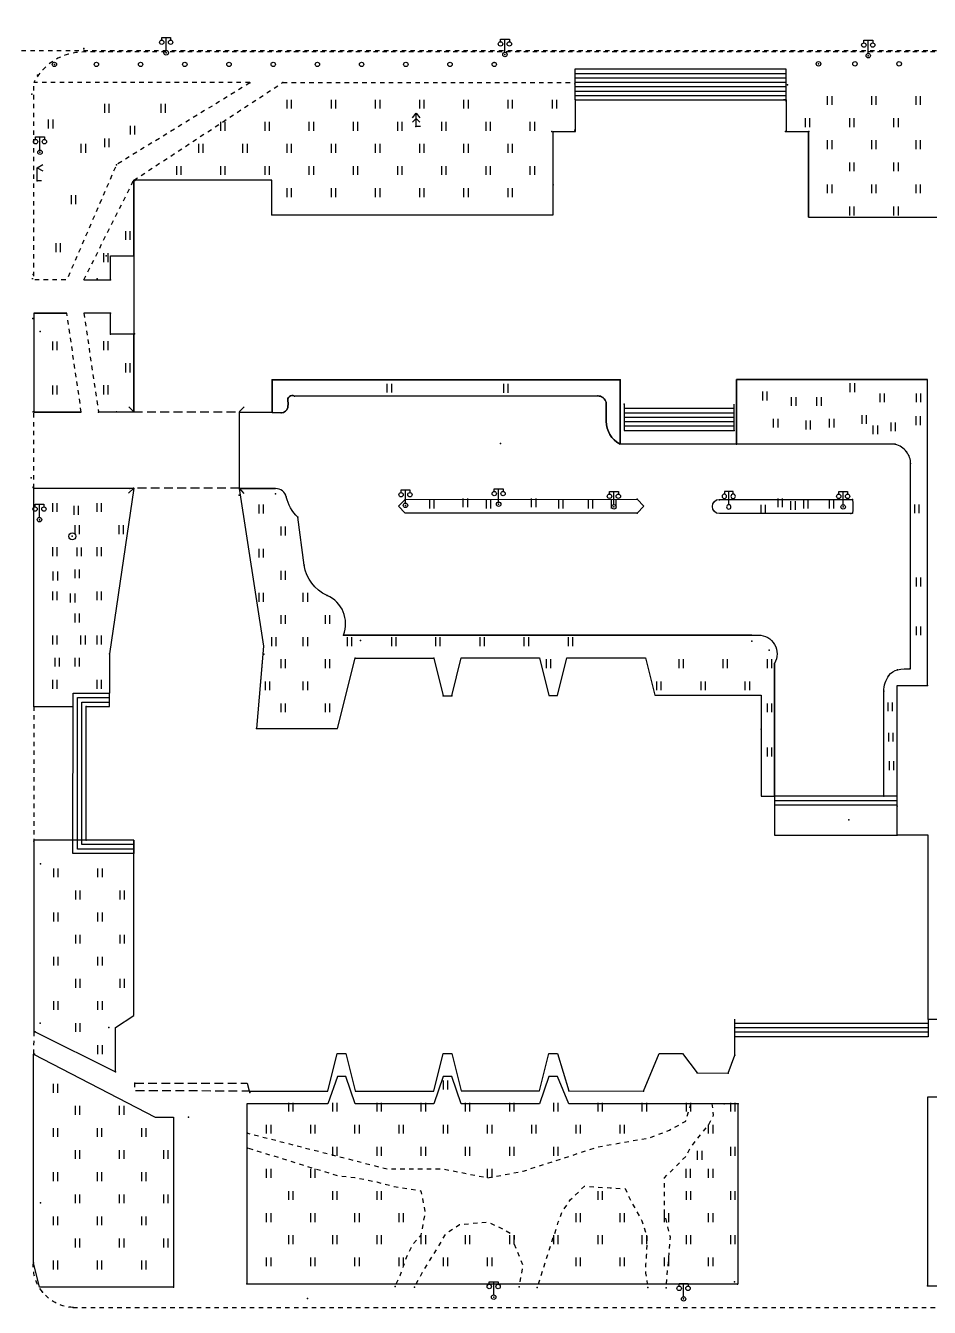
# Model space of a CAD drawing. Extents: x -992 to 2561, y -723 to 1492.
# Drawn here: x 1893.4 to 1995.6, y 825 to 970 of the extents above; entities that cross this region are included whole.
import ezdxf

# ---------------------------------------------------------------- set-up
doc = ezdxf.new("R2010")
doc.units = 0
doc.header["$LTSCALE"] = 0.5
doc.header["$PDSIZE"] = 0.2
doc.linetypes.add('X5', pattern=[3, 2, -1])
doc.linetypes.add('X6', pattern=[2, 1, -1])
doc.layers.get('0').update_dxf_attribs({"linetype": 'CONTINUOUS'})
for name, color, linetype in [('DLDW', 11, 'CONTINUOUS'), ('DLSS', 4, 'CONTINUOUS'), ('JMD', 6, 'CONTINUOUS'), ('ZBTZ', 3, 'CONTINUOUS'), ('ZDH', 1, 'CONTINUOUS')]:
    doc.layers.add(name, color=color, linetype=linetype)

# ---------------------------------------------------------------- blocks, each defined once
blk = doc.blocks.new('gc097')
for p, q in [((-1, 2.9), (-1, 3.5)), ((-1, 3.5), (1, 3.5)), ((0, 0.5), (0, 3.5)), ((1, 3.5), (1, 2.9))]:
    blk.add_line(p, q)
for centre in [(-1, 2.4), (1, 2.4), (0, 0)]:
    blk.add_circle(centre, 0.5)
blk = doc.blocks.new('gc170')
at = {"linetype": 'Continuous'}
blk.add_circle((0, 0), 0.5, dxfattribs=at)
blk = doc.blocks.new('gc052')
for p, q in [((0, 3), (1.3, 3.75)), ((0, 3), (1.3, 2.25)), ((0, 0), (0, 3)), ((1, 0), (0, 0))]:
    blk.add_line(p, q)
blk = doc.blocks.new('gc122')
blk.add_circle((0, 0), 0.8)
blk = doc.blocks.new('gc121')
for p, q in [((-0.5, -1), (-0.5, 1)), ((0.5, -1), (0.5, 1))]:
    blk.add_line(p, q)
blk = doc.blocks.new('gc144')
for p, q in [((-0.8, 2), (0, 3)), ((0, 0), (0, 3)), ((0, 3), (0.8, 2)), ((-0.8, 1), (0, 1.8)), ((0, 1.8), (0.8, 1)), ((1, 0), (0, 0))]:
    blk.add_line(p, q)

msp = doc.modelspace()

# ---------------------------------------------------------------- linework, layer by layer
at = {"layer": 'DLSS', "linetype": 'X6', "flags": 128}
for points, elevation in [([(2042.44, 967.04), (2015.87, 967.14), (1799.04, 967.14), (1788.53, 970.11), (1777.17, 975.28), (1771.49, 982.45), (1766.78, 987.25), (1762.69, 993.6), (1760.67, 997.58), (1755.37, 1007.72), (1751.31, 1013.53), (1745.58, 1015), (1741.79, 1016.3), (1512.99, 1016.3)], -0.39), ([(1918.76, 963.53), (1903.68, 954.28), (1898.07, 941.26), (1894.34, 941.26), (1894.34, 953.94), (1894.34, 962.24), (1894.34, 963.58)], -0.05), ([(1918.76, 963.58), (1894.34, 963.58)], -0.05), ([(1905.64, 952.51), (1922.49, 963.58)], -1.3), ([(1922.49, 963.58), (1955.53, 963.57)], -8.92), ([(1899.99, 941.26), (1905.64, 952.54)], 0.05), ([(1899.7, 926.29), (1898.07, 937.48)], -8.92), ([(1899.99, 937.48), (1901.64, 926.33)], -8.92), ([(1894.34, 917.67), (1894.34, 926.29)], -8.92), ([(1894.33, 893), (1894.34, 877.77)], -8.92), ([(1894.34, 856.18), (1894.29, 853.65)], -8.92), ([(1918.52, 844.72), (1918.41, 844.75), (1934.33, 840.67), (1940.66, 840.67), (1945.66, 839.67), (1949.69, 840.42), (1958.16, 843.17), (1964.02, 844.21), (1966.22, 845.06), (1968.07, 846.07), (1968.66, 848.03)], 0.14), ([(1965.9, 827.68), (1966.34, 832.95), (1965.66, 835.67), (1965.66, 839.67), (1968.16, 842.17), (1968.66, 843.17), (1970.66, 845.67), (1971.23, 846.76), (1971.15, 847.44), (1971.07, 848.02)], -0.27), ([(1935.32, 827.67), (1935.77, 828.62), (1936.16, 829.67), (1936.47, 830.67), (1937.2, 832.16), (1938.16, 833.17), (1938.62, 835.79), (1938.16, 838.17), (1935.11, 838.64), (1933.16, 839.16), (1930.66, 839.67), (1928.84, 839.84), (1926.16, 840.67), (1918.41, 843.06)], 0.13), ([(1951.41, 827.67), (1953.66, 834.67), (1954.12, 835.88), (1955.04, 837.21), (1956.62, 838.71), (1959.53, 838.54), (1961.22, 838.45), (1961.78, 837.21), (1963.11, 834.8), (1963.66, 833.17), (1963.66, 832.17), (1963.61, 830.89), (1963.53, 829.89), (1963.53, 828.9), (1963.71, 827.68)], -0.27), ([(1937.58, 827.67), (1938.3, 828.98), (1940.14, 831.97), (1940.97, 833.39), (1942.47, 834.38), (1945.66, 834.67), (1947.05, 834.05), (1948.66, 833.17), (1948.66, 832.17), (1949.63, 829.81), (1949.28, 827.67)], -0.19)]:
    msp.add_lwpolyline(points, dxfattribs=dict(at, elevation=elevation))
at = {"layer": 'DLSS', "linetype": 'X6', "elevation": -8.92, "flags": 128}
for points in [[(2041.26, 967.03), (1899.98, 967.03, 0.281393), (1894.34, 963.58)], [(1898.77, 825.01, -0.426983), (1894.29, 830.06)], [(1898.77, 825.01), (2041.9, 825.01), (2041.9, 825.14, 0.353509), (2047.08, 829.91)]]:
    msp.add_lwpolyline(points, format="xyb", dxfattribs=at)
at = {"layer": 'JMD', "linetype": 'Continuous'}
for p, q in [((1979.44, 965.07, -8.92), (1955.53, 965.07, -8.92)), ((1955.53, 965.07, -8.92), (1955.53, 961.61, -8.92)), ((1979.44, 964.57, -8.92), (1955.53, 964.57, -8.92)), ((1979.44, 961.61, -8.92), (1979.44, 965.07, -8.92)), ((1979.44, 964.07, -8.92), (1955.53, 964.07, -8.92)), ((1979.44, 963.57, -8.92), (1955.53, 963.57, -8.92)), ((1979.44, 963.07, -8.92), (1955.53, 963.07, -8.92)), ((1979.44, 962.57, -8.92), (1955.53, 962.57, -8.92)), ((1979.44, 962.07, -8.92), (1955.53, 962.07, -8.92)), ((1979.44, 961.61, -8.92), (1979.14, 961.61, -8.92)), ((1905.64, 926.33, -8.92), (1905.07, 926.9, -8.92)), ((1917.56, 926.33, -8.92), (1918.12, 926.87, -8.92)), ((1961.12, 927.17, -8.92), (1961.12, 924.22, -8.92)), ((1961.12, 927.17, -8.92), (1961.12, 924.22, -8.92)), ((1961.12, 926.72, -8.92), (1973.55, 926.72, -8.92)), ((1961.12, 926.72, -8.92), (1973.55, 926.72, -8.92)), ((1973.55, 924.22, -8.92), (1973.55, 927.17, -8.92)), ((1973.55, 924.22, -8.92), (1973.55, 927.17, -8.92)), ((1961.12, 926.22, -8.92), (1973.55, 926.22, -8.92)), ((1961.12, 926.22, -8.92), (1973.55, 926.22, -8.92)), ((1961.12, 925.72, -8.92), (1973.55, 925.72, -8.92)), ((1961.12, 925.72, -8.92), (1973.55, 925.72, -8.92)), ((1961.12, 925.22, -8.92), (1973.55, 925.22, -8.92)), ((1961.12, 925.22, -8.92), (1973.55, 925.22, -8.92)), ((1961.12, 924.72, -8.92), (1973.55, 924.72, -8.92)), ((1961.12, 924.72, -8.92), (1973.55, 924.72, -8.92)), ((1961.12, 924.22, -8.92), (1973.55, 924.22, -8.92)), ((1961.12, 924.22, -8.92), (1973.55, 924.22, -8.92)), ((1905.64, 917.67, -8.92), (1905.05, 917.11, -8.92)), ((1917.56, 917.67, -8.92), (1918.1, 917.07, -8.92)), ((1902.9, 892.99, -8.92), (1902.9, 894.49, -8.92)), ((1902.9, 892.99, -8.92), (1902.9, 894.49, -8.92)), ((1991.99, 882.83, -8.92), (1978.11, 882.83, -8.92)), ((1978.11, 882.83, -8.92), (1978.11, 881.73, -8.92)), ((1991.99, 882.83, -8.92), (1978.11, 882.83, -8.92)), ((1978.11, 882.83, -8.92), (1978.11, 881.73, -8.92)), ((1991.99, 882.33, -8.92), (1978.11, 882.33, -8.92)), ((1991.99, 882.33, -8.92), (1978.11, 882.33, -8.92)), ((1991.99, 881.83, -8.92), (1978.11, 881.83, -8.92)), ((1991.99, 881.83, -8.92), (1978.11, 881.83, -8.92)), ((1991.99, 881.73, -8.92), (1991.99, 882.83, -8.92)), ((1991.99, 881.73, -8.92), (1991.99, 882.83, -8.92)), ((1905.64, 877.86, -8.92), (1905.64, 876.36, -8.92)), ((1905.64, 877.86, -8.92), (1905.64, 876.36, -8.92)), ((1973.63, 855.63, -8.92), (1973.63, 857.62, -8.92)), ((1973.63, 855.63, -8.92), (1973.63, 857.53, -8.92)), ((1995.49, 857.13, -8.92), (1973.63, 857.13, -8.92)), ((1995.49, 857.62, -8.92), (1995.49, 855.63, -8.92)), ((1995.49, 857.62, -8.92), (1995.49, 855.63, -8.92)), ((1995.49, 856.63, -8.92), (1973.63, 856.63, -8.92)), ((1995.49, 856.13, -8.92), (1973.63, 856.13, -8.92)), ((1995.49, 855.63, -8.92), (1973.63, 855.63, -8.92))]:
    msp.add_line(p, q, dxfattribs=at)
at = {"layer": 'JMD', "linetype": 'X5'}
for p, q in [((1905.64, 926.33, -8.92), (1917.56, 926.33, -8.92)), ((1917.56, 917.67, -8.92), (1905.64, 917.67, -8.92))]:
    msp.add_line(p, q, dxfattribs=at)
at = {"layer": 'JMD', "linetype": 'Continuous', "flags": 128}
for points, elevation in [([(1921.27, 948.62), (1953.08, 948.62), (1953.08, 958.05), (1955.61, 958.02), (1955.61, 961.61), (1979.44, 961.61), (1979.44, 958.02), (1981.95, 958.03)], -0.2), ([(1979.44, 961.61), (1979.44, 958.02), (1981.95, 958.02), (1981.95, 948.35), (2013.7, 948.35), (2013.7, 952.4), (2029.06, 952.4), (2029.06, 943.88), (2032.32, 943.88), (2032.32, 941.53)], -8.92), ([(1981.95, 948.35), (1981.95, 958.02)], -8.92), ([(1921.27, 948.62), (1921.27, 952.54), (1905.64, 952.54), (1905.64, 926.33)], -0.2), ([(1981.95, 948.35), (2013.7, 948.35), (2013.7, 952.4), (2029.06, 952.4)], -1.3), ([(1981.95, 948.35), (2013.7, 948.35), (2013.7, 952.4), (2029.06, 952.4)], -1.3), ([(1978.11, 878.42), (1991.99, 878.42), (1991.99, 895.35), (1995.4, 895.35), (1995.4, 929.99), (1973.8, 929.99), (1973.8, 922.68), (1960.64, 922.68), (1960.64, 927.17), (1960.64, 929.95), (1921.28, 929.95), (1921.28, 926.25)], -1.3), ([(1978.11, 878.42), (1991.99, 878.42), (1991.99, 895.35), (1995.4, 895.35), (1995.4, 929.99), (1973.8, 929.99), (1973.8, 922.68), (1960.64, 922.68), (1960.64, 927.17), (1960.64, 929.95), (1921.28, 929.95), (1921.28, 926.25)], -1.3), ([(1995.4, 929.99), (1973.8, 929.99), (1973.8, 922.68), (1960.64, 922.68), (1960.64, 929.95), (1921.28, 929.95), (1921.28, 926.25)], -8.92), ([(1917.56, 926.3), (1917.56, 917.64), (1921.68, 917.64), (1917.56, 917.64), (1920.31, 899.83), (1919.51, 890.48), (1928.67, 890.48), (1930.69, 898.45), (1939.57, 898.45), (1940.63, 894.21), (1941.61, 894.21), (1942.67, 898.48), (1951.54, 898.48), (1952.6, 894.24), (1953.58, 894.24), (1954.64, 898.51), (1963.51, 898.51), (1964.58, 894.27), (1976.62, 894.27), (1976.62, 882.83), (1978.11, 882.83), (1978.11, 878.42)], -1.3), ([(1917.56, 926.3), (1917.56, 917.64)], -1.3), ([(1921.28, 926.25), (1917.56, 926.25)], -8.92), ([(1917.56, 917.64), (1920.31, 899.83), (1920.23, 898.9)], -1.3), ([(1920.23, 898.9), (1919.51, 890.48), (1928.67, 890.48), (1930.69, 898.45), (1939.57, 898.45), (1940.63, 894.21), (1941.61, 894.21), (1942.67, 898.48), (1951.54, 898.48), (1952.6, 894.24), (1953.58, 894.24), (1954.64, 898.51), (1963.51, 898.51), (1964.58, 894.27), (1976.62, 894.27), (1976.62, 882.83), (1978.11, 882.83), (1978.11, 878.42)], -1.3), ([(1905.64, 876.36), (1898.76, 876.36), (1898.77, 894.49), (1902.9, 894.49)], 0.28), ([(1905.64, 876.36), (1898.76, 876.36), (1898.77, 894.49), (1902.9, 894.49)], 0.28), ([(1905.64, 876.86), (1899.26, 876.86), (1899.27, 893.99), (1902.9, 893.99)], 0.28), ([(1905.64, 876.86), (1899.26, 876.86), (1899.27, 893.99), (1902.9, 893.99)], 0.28), ([(1905.64, 877.36), (1899.76, 877.36), (1899.77, 893.49), (1902.9, 893.49)], 0.28), ([(1905.64, 877.36), (1899.76, 877.36), (1899.77, 893.49), (1902.9, 893.49)], 0.28), ([(1995.49, 878.42), (1991.99, 878.42)], -1.3), ([(1995.49, 857.62), (1995.49, 878.42)], -1.3), ([(1995.49, 857.62), (1995.49, 878.42)], -1.3), ([(1930.69, 849.48), (1939.57, 849.48), (1940.63, 853.73), (1941.61, 853.73), (1942.67, 849.51), (1951.54, 849.51), (1952.59, 853.73), (1953.58, 853.73), (1954.86, 849.51), (1963.3, 849.48), (1965.06, 853.73), (1967.7, 853.73), (1969.36, 851.53), (1972.88, 851.52), (1973.63, 853.53), (1973.63, 857.62)], -1.3), ([(1951.54, 849.51), (1952.59, 853.73), (1953.58, 853.73), (1954.86, 849.51), (1963.3, 849.48), (1965.06, 853.73), (1967.7, 853.73), (1969.36, 851.53), (1972.88, 851.52), (1973.63, 853.53), (1973.63, 857.62)], -1.3), ([(1995.49, 857.62), (1995.49, 855.63), (1973.63, 855.63), (1973.63, 857.53)], -8.92), ([(1995.49, 857.62), (1995.49, 855.63), (1973.63, 855.63), (1973.63, 857.53)], -8.92), ([(1995.49, 857.62), (2032.26, 857.62)], -8.92), ([(1918.69, 849.51), (1918.7, 849.48), (1927.58, 849.48), (1928.64, 853.72), (1929.62, 853.72), (1930.68, 849.51)], -1.3), ([(1930.68, 849.51), (1930.69, 849.48), (1939.57, 849.48), (1940.63, 853.73), (1941.61, 853.73), (1942.67, 849.51)], -1.3), ([(1918.47, 850.39), (1918.69, 849.51)], -1.3)]:
    msp.add_lwpolyline(points, dxfattribs=dict(at, elevation=elevation))
at = {"layer": 'JMD', "color": 7, "linetype": 'Continuous', "elevation": 0.28, "flags": 128}
msp.add_lwpolyline([(1905.64, 877.86), (1900.27, 877.86), (1900.27, 892.99), (1902.9, 892.99)], dxfattribs=at)
msp.add_lwpolyline([(1905.64, 877.86), (1900.27, 877.86), (1900.27, 892.99), (1902.9, 892.99)], dxfattribs=at)
at = {"layer": 'JMD', "linetype": 'X5', "elevation": -8.92, "flags": 128}
msp.add_lwpolyline([(1905.76, 850.39), (1918.47, 850.39), (1918.7, 849.48), (1905.76, 849.51), (1905.76, 850.39)], dxfattribs=at)
at = {"layer": 'ZBTZ', "linetype": 'Continuous'}
for p, q in [((1894.33, 893, -8.92), (1894.34, 917.67, -8.92)), ((1894.34, 917.67, -8.92), (1905.64, 917.67, -8.92)), ((1894.33, 894.49, -8.92), (1894.33, 894.49, -8.92)), ((1894.33, 893, -8.92), (1898.77, 893, -8.92))]:
    msp.add_line(p, q, dxfattribs=at)
at = {"layer": 'ZBTZ', "linetype": 'Continuous', "flags": 128}
for points, elevation in [([(1894.09, 962.24), (1894.09, 962.24)], -8.92), ([(1894.09, 941.35), (1894.09, 941.35)], -8.92), ([(1899.99, 941.26), (1899.99, 941.26)], 0.05), ([(1894.34, 937.48), (1898.07, 937.48), (1898.07, 937.48), (1894.34, 937.48)], -8.92), ([(1894.34, 926.29), (1899.7, 926.29), (1899.7, 926.29), (1894.34, 926.29)], -8.92), ([(1962.58, 914.85), (1936.35, 914.85), (1935.57, 915.63), (1936.35, 916.41), (1962.56, 916.44), (1963.35, 915.64), (1962.58, 914.85)], -0.12), ([(1962.58, 914.85), (1936.35, 914.85), (1935.57, 915.63), (1936.35, 916.41), (1962.56, 916.44), (1963.35, 915.64), (1962.58, 914.85)], -0.12), ([(1929.35, 901.07), (1975.54, 901.07), (1975.54, 901.07), (1929.35, 901.07)], -8.92), ([(1978.11, 897.86), (1978.11, 897.86), (1978.11, 882.83), (1978.11, 882.83)], -8.92), ([(1894.47, 856.18), (1903.57, 851.67), (1903.57, 856.66), (1905.64, 858.04), (1905.64, 876.36), (1905.64, 877.86), (1894.34, 877.86), (1894.34, 877.77), (1894.34, 856.18), (1894.47, 856.18)], -8.92), ([(1894.34, 856.18), (1894.34, 856.18)], -8.92), ([(1910.13, 846.54), (1910.13, 827.3), (1894.97, 827.3), (1894.29, 830.06), (1894.29, 846.54), (1894.29, 853.65), (1908.04, 846.54), (1910.13, 846.54)], -0.17), ([(1918.41, 827.67), (1974, 827.67), (1974, 848.03), (1954.86, 848.04), (1953.58, 851.14), (1952.59, 851.14), (1951.54, 848.04), (1942.67, 848.04), (1941.61, 851.14), (1940.63, 851.14), (1939.57, 848.04), (1930.69, 848.04), (1929.62, 851.14), (1928.67, 851.14), (1927.58, 848.04), (1918.41, 848.04), (1918.41, 827.67)], -8.92), ([(2001.73, 848.79), (1995.4, 848.79), (1995.4, 827.45), (2001.73, 827.45)], -8.92)]:
    msp.add_lwpolyline(points, close=True, dxfattribs=dict(at, elevation=elevation))
for points, elevation in [([(1899.99, 941.26), (1903, 941.26), (1903, 943.98), (1905.64, 943.98), (1905.64, 952.51)], 0.05), ([(1894.24, 941.35), (1894.09, 941.35)], -8.92), ([(1894.34, 937.48), (1894.34, 926.3)], -8.92), ([(1901.64, 926.33), (1905.64, 926.33), (1905.64, 935.12), (1903, 935.12), (1903, 937.48), (1899.99, 937.48)], -8.92), ([(1905.64, 917.67), (1902.9, 898.93), (1902.9, 894.49)], -8.92), ([(1921.68, 917.64), (1917.56, 917.64)], -1.3), ([(1921.68, 917.64), (1917.56, 917.64)], -1.3), ([(1918.41, 848.04), (1918.41, 827.67), (1974, 827.67), (1974, 848.04)], -8.92), ([(1918.41, 848.04), (1918.41, 827.67), (1974, 827.67), (1974, 848.04)], -8.92)]:
    msp.add_lwpolyline(points, dxfattribs=dict(at, elevation=elevation))
for points, elevation in [([(1960.64, 929.95), (1921.28, 929.95), (1921.28, 926.25), (1922.32, 926.22, 0.356248), (1923.05, 926.8, 0.108459), (1923.06, 927.52, -0.620606), (1923.81, 928.11), (1958.14, 928.12, -0.152224), (1958.68, 927.95, -0.000002), (1958.68, 927.95, 0.000012), (1958.68, 927.95), (1958.68, 927.95, -0.000006), (1958.68, 927.95, -0.237746), (1959.09, 927.2), (1959.08, 925.25, 0.282206), (1960.64, 922.68), (1960.64, 927.17)], -8.92), ([(1960.64, 929.95), (1960.64, 922.68), (1960.64, 929.95), (1960.64, 927.17), (1960.64, 922.68, -0.282206), (1959.08, 925.25), (1959.09, 927.2, 0.237746), (1958.68, 927.95, 0.152224), (1958.14, 928.12), (1923.81, 928.11, 0.620606), (1923.06, 927.52, -0.108459), (1923.05, 926.8, -0.356248), (1922.32, 926.22), (1921.28, 926.25), (1921.28, 929.95), (1960.64, 929.95)], -8.92), ([(1986.76, 914.83), (1971.88, 914.81, -1), (1971.88, 916.41), (1986.93, 916.39, -0.044736), (1986.93, 914.83)], 0.23), ([(1986.76, 914.83), (1971.88, 914.81, -1), (1971.88, 916.41), (1986.93, 916.39, -0.044736), (1986.93, 914.83)], 0.23)]:
    msp.add_lwpolyline(points, format="xyb", close=True, dxfattribs=dict(at, elevation=elevation))
for points, elevation in [([(1991.99, 882.83), (1990.48, 882.83), (1990.48, 894.72, -0.156268), (1991.05, 896.49, -0.185619), (1992.03, 897.14, -0.072946), (1993.51, 897.24), (1993.51, 920.46, 0.169866), (1993.05, 921.79, 0.153934), (1991.77, 922.66), (1973.8, 922.68), (1973.8, 926.77), (1973.8, 929.99), (1995.4, 929.99)], -8.92), ([(1929.35, 901.07, 0.40365), (1927.5, 905.56, -0.261133), (1924.93, 908.97), (1924.19, 914.4, -0.142231), (1922.89, 916.69, 0.347373), (1921.68, 917.64), (1917.56, 917.64), (1920.31, 899.83)], -1.3), ([(1975.54, 901.07), (1976.27, 901.07, -0.579609), (1978.11, 897.86)], -8.92)]:
    msp.add_lwpolyline(points, format="xyb", dxfattribs=dict(at, elevation=elevation))
at = {"layer": 'ZDH', "linetype": 'Continuous'}
for p in [(1899.98, 967.41, -0.27), (1899.98, 967.41, -0.27), (1899.98, 967.41, -0.27), (1899.98, 967.41, -0.27), (1899.99, 967.4, -0.27), (1899.99, 967.4, -0.27), (1899.99, 967.4, -0.27), (1899.99, 967.4, -0.27), (1909.3, 966.93, -0.08), (1909.3, 966.93, -0.08), (1909.3, 966.93, -0.08), (1909.3, 966.93, -0.08), (1946.41, 965.83, -0.22), (1946.41, 965.83, -0.22), (1946.41, 965.83, -0.22), (1946.41, 965.83, -0.22), (1946.41, 965.83, -0.22), (1946.41, 965.83, -0.22), (1947.62, 966.74, -0.11), (1947.62, 966.74, -0.11), (1947.62, 966.74, -0.11), (1947.62, 966.74, -0.11), (1947.62, 966.74, -0.11), (1947.62, 966.74, -0.11), (1983.09, 965.69, -0.32), (1983.09, 965.69, -0.32), (1983.09, 965.69, -0.32), (1983.09, 965.69, -0.32), (1983.09, 965.69, -0.32), (1983.09, 965.69, -0.32), (1988.72, 966.61, -0.16), (1988.72, 966.61, -0.16), (1988.72, 966.61, -0.16), (1988.72, 966.61, -0.16), (1988.72, 966.61, -0.16), (1988.72, 966.61, -0.16), (1894.73, 964.41, -0.27), (1894.73, 964.41, -0.27), (1894.73, 964.41, -0.27), (1894.73, 964.41, -0.27), (1896.66, 965.62, -0.33), (1896.66, 965.62, -0.33), (1896.66, 965.62, -0.33), (1896.66, 965.62, -0.33), (1918.76, 963.53, -0.05), (1918.76, 963.53, -0.05), (1918.76, 963.53, -0.05), (1918.76, 963.53, -0.05), (1922.49, 963.58, -0.08), (1922.49, 963.58, -0.08), (1922.49, 963.58, -0.08), (1922.49, 963.58, -0.08), (1955.53, 963.44, -0.2), (1955.53, 963.44, -0.2), (1955.53, 963.44, -0.2), (1955.53, 963.44, -0.2), (1955.53, 963.44, -0.2), (1955.53, 963.44, -0.2), (1979.57, 963.33, -0.22), (1979.57, 963.33, -0.22), (1979.57, 963.33, -0.22), (1979.57, 963.33, -0.22), (1979.57, 963.33, -0.22), (1979.57, 963.33, -0.22), (1979.57, 963.33, -0.22), (1979.57, 963.33, -0.22), (1894.09, 962.24, -0.29), (1894.09, 962.24, -0.29), (1894.09, 962.24, -0.29), (1894.09, 962.24, -0.29), (1955.61, 961.61, -0.19), (1955.61, 961.61, -0.19), (1955.61, 961.61, -0.19), (1955.61, 961.61, -0.19), (1955.61, 961.61, -0.19), (1955.61, 961.61, -0.19), (1955.61, 961.61, -0.19), (1955.61, 961.61, -0.19), (1979.44, 961.46, -0.23), (1979.44, 961.46, -0.23), (1979.44, 961.46, -0.23), (1979.44, 961.46, -0.23), (1979.44, 961.46, -0.23), (1979.44, 961.46, -0.23), (1937.54, 958.58, -0.38), (1937.54, 958.58, -0.38), (1937.54, 958.58, -0.38), (1937.54, 958.58, -0.38), (1952.92, 958.05, 1.18), (1952.92, 958.05, 1.18), (1952.92, 958.05, 1.18), (1952.92, 958.05, 1.18), (1952.92, 958.05, 1.18), (1952.92, 958.05, 1.18), (1955.54, 958.18, -0.24), (1955.54, 958.18, -0.24), (1955.54, 958.18, -0.24), (1955.54, 958.18, -0.24), (1955.54, 958.18, -0.24), (1979.37, 958.05, 0.04), (1979.37, 958.05, 0.04), (1979.37, 958.05, 0.04), (1979.37, 958.05, 0.04), (1979.37, 958.05, 0.04), (1979.37, 958.05, 0.04), (1979.37, 958.05, 0.04), (1979.37, 958.05, 0.04), (1981.98, 958.03, -0.26), (1981.98, 958.03, -0.26), (1981.98, 958.03, -0.26), (1981.98, 958.03, -0.26), (1981.98, 958.03, -0.26), (1981.98, 958.03, -0.26), (1981.98, 958.03, -0.26), (1981.98, 958.03, -0.26), (1895.03, 955.68, -0.22), (1895.03, 955.68, -0.22), (1895.03, 955.68, -0.22), (1895.03, 955.68, -0.22), (1903.68, 954.28, -0.26), (1903.68, 954.28, -0.26), (1903.68, 954.28, -0.26), (1903.68, 954.28, -0.26), (1894.71, 952.44, -0.15), (1894.71, 952.44, -0.15), (1894.71, 952.44, -0.15), (1894.71, 952.44, -0.15), (1905.71, 952.51, -0.26), (1905.71, 952.51, -0.26), (1905.71, 952.51, -0.26), (1905.71, 952.51, -0.26), (1905.74, 952.48, -0.45), (1905.74, 952.48, -0.45), (1905.74, 952.48, -0.45), (1905.74, 952.48, -0.45), (1921.16, 952.54, -1.47), (1921.16, 952.54, -1.47), (1921.16, 952.54, -1.47), (1921.16, 952.54, -1.47), (1953.08, 952.01, 1.18), (1953.08, 952.01, 1.18), (1953.08, 952.01, 1.18), (1953.08, 952.01, 1.18), (1953.08, 952.01, 1.18), (1953.08, 952.01, 1.18), (1981.95, 951.88, 0.08), (1981.95, 951.88, 0.08), (1981.95, 951.88, 0.08), (1981.95, 951.88, 0.08), (1981.95, 951.88, 0.08), (1981.95, 951.88, 0.08), (1981.95, 951.88, 0.08), (1981.95, 951.88, 0.08), (1921.27, 948.62, -0.2), (1921.27, 948.62, -0.2), (1921.27, 948.62, -0.2), (1921.27, 948.62, -0.2), (1921.27, 948.62, -0.2), (1921.27, 948.62, -0.2), (1902.53, 943.98, -0.26), (1902.53, 943.98, -0.26), (1902.53, 943.98, -0.26), (1902.53, 943.98, -0.26), (1905.65, 944.15, -0.34), (1905.65, 944.15, -0.34), (1905.65, 944.15, -0.34), (1905.65, 944.15, -0.34), (1894.24, 941.84, -0.23), (1894.24, 941.84, -0.23), (1894.24, 941.84, -0.23), (1894.24, 941.84, -0.23), (1901.48, 941.35, -0.08), (1901.48, 941.35, -0.08), (1901.48, 941.35, -0.08), (1901.48, 941.35, -0.08), (1903.01, 941.26, 0.05), (1903.01, 941.26, 0.05), (1903.01, 941.26, 0.05), (1903.01, 941.26, 0.05), (1894.23, 936.86, -1.3), (1894.23, 936.86, -1.3), (1903, 937.48, 0.05), (1903, 937.48, 0.05), (1903, 937.48, 0.05), (1903, 937.48, 0.05), (1895.04, 935.39, 0), (1895.04, 935.39, 0), (1902.99, 935.12, -0.4), (1902.99, 935.12, -0.4), (1902.99, 935.12, -0.4), (1902.99, 935.12, -0.4), (1905.73, 935.16, 0.08), (1905.73, 935.16, 0.08), (1905.73, 935.16, 0.08), (1905.73, 935.16, 0.08), (1921.28, 929.95, 0.31), (1921.28, 929.95, 0.31), (1921.28, 929.95, 0.31), (1921.28, 929.95, 0.31), (1960.64, 929.95, -8.92), (1960.64, 929.95, -8.92), (1960.64, 929.95, -8.92), (1960.64, 929.95, -8.92), (1923.81, 928.11, -0.19), (1923.81, 928.11, -0.19), (1923.81, 928.11, -0.19), (1923.81, 928.11, -0.19), (1958.14, 928.12, -0.15), (1958.14, 928.12, -0.15), (1958.14, 928.12, -0.15), (1958.14, 928.12, -0.15), (1923.05, 926.8, -0.2), (1923.05, 926.8, -0.2), (1923.05, 926.8, -0.2), (1923.05, 926.8, -0.2), (1923.06, 927.52, -0.19), (1923.06, 927.52, -0.19), (1923.06, 927.52, -0.19), (1923.06, 927.52, -0.19), (1958.68, 927.95, -0.14), (1958.68, 927.95, -0.14), (1958.68, 927.95, -0.14), (1958.68, 927.95, -0.14), (1959.09, 927.2, -0.14), (1959.09, 927.2, -0.14), (1959.09, 927.2, -0.14), (1959.09, 927.2, -0.14), (1961.12, 927.17, 0.4), (1961.12, 927.17, 0.4), (1961.12, 927.17, 0.4), (1961.12, 927.17, 0.4), (1894.25, 926.32, -1.34), (1894.25, 926.32, -1.34), (1901.64, 926.28, -0.07), (1901.64, 926.28, -0.07), (1903.69, 926.32, -0.04), (1903.69, 926.32, -0.04), (1905.64, 926.33, -1.34), (1905.64, 926.33, -1.34), (1922.32, 926.22, -0.18), (1922.32, 926.22, -0.18), (1922.32, 926.22, -0.18), (1922.32, 926.22, -0.18), (1959.08, 925.25, -0.11), (1959.08, 925.25, -0.11), (1959.08, 925.25, -0.11), (1959.08, 925.25, -0.11), (1973.55, 924.22, 0.01), (1973.55, 924.22, 0.01), (1973.55, 924.22, 0.01), (1973.55, 924.22, 0.01), (1947.11, 922.72, 1.08), (1947.11, 922.72, 1.08), (1947.11, 922.72, 1.08), (1947.11, 922.72, 1.08), (1973.8, 922.68, -0.09), (1973.8, 922.68, -0.09), (1973.8, 922.68, -0.09), (1973.8, 922.68, -0.09), (1991.77, 922.66, -0.09), (1991.77, 922.66, -0.09), (1991.77, 922.66, -0.09), (1991.77, 922.66, -0.09), (1993.05, 921.79, -0.08), (1993.05, 921.79, -0.08), (1993.05, 921.79, -0.08), (1993.05, 921.79, -0.08), (1993.51, 920.46, -0.08), (1993.51, 920.46, -0.08), (1993.51, 920.46, -0.08), (1993.51, 920.46, -0.08), (1894.04, 918.87, -1.47), (1894.04, 918.87, -1.47), (1894.24, 917.78, -0.12), (1894.24, 917.78, -0.12), (1894.25, 917.76, -1.38), (1894.25, 917.76, -1.38), (1905.18, 917.64, -1.29), (1905.62, 917.67, -8.92), (1917.56, 916.9, -0.16), (1917.56, 916.9, -0.16), (1917.56, 916.9, -0.16), (1917.56, 916.9, -0.16), (1921.68, 917.05, -0.17), (1921.68, 917.05, -0.17), (1921.68, 917.05, -0.17), (1921.68, 917.05, -0.17), (1922.89, 916.69, -0.17), (1922.89, 916.69, -0.17), (1922.89, 916.69, -0.17), (1922.89, 916.69, -0.17), (1936.35, 916.41, -0.17), (1936.35, 916.41, -0.17), (1936.35, 916.41, -0.17), (1936.35, 916.41, -0.17), (1962.56, 916.44, -0.11), (1962.56, 916.44, -0.11), (1962.56, 916.44, -0.11), (1962.56, 916.44, -0.11), (1971.88, 916.37, -0.08), (1971.88, 916.37, -0.08), (1971.88, 916.37, -0.08), (1971.88, 916.37, -0.08), (1986.93, 916.39, -0.11), (1986.93, 916.39, -0.11), (1986.93, 916.39, -0.11), (1986.93, 916.39, -0.11), (1936.37, 915.74, -0.08), (1936.37, 915.74, -0.08), (1936.37, 915.74, -0.08), (1936.37, 915.74, -0.08), (1946.91, 915.87, -0.08), (1946.91, 915.87, -0.08), (1946.91, 915.87, -0.08), (1946.91, 915.87, -0.08), (1959.95, 915.57, -0.04), (1959.95, 915.57, -0.04), (1959.95, 915.57, -0.04), (1959.95, 915.57, -0.04), (1985.88, 915.56, 0), (1985.88, 915.56, 0), (1985.88, 915.56, 0), (1985.88, 915.56, 0), (1894.97, 914.12, -0.12), (1894.97, 914.12, -0.12), (1924.19, 914.4, -0.18), (1924.19, 914.4, -0.18), (1924.19, 914.4, -0.18), (1924.19, 914.4, -0.18), (1962.58, 914.85, -0.12), (1962.58, 914.85, -0.12), (1962.58, 914.85, -0.12), (1962.58, 914.85, -0.12), (1986.76, 914.83, 0.23), (1986.76, 914.83, 0.23), (1986.76, 914.83, 0.23), (1986.76, 914.83, 0.23), (1898.68, 912.24, -0.03), (1898.68, 912.24, -0.03), (1924.93, 908.97, -0.18), (1924.93, 908.97, -0.18), (1924.93, 908.97, -0.18), (1924.93, 908.97, -0.18), (1927.5, 905.56, -0.16), (1927.5, 905.56, -0.16), (1927.5, 905.56, -0.16), (1927.5, 905.56, -0.16), (1929.35, 901.07, -0.17), (1929.35, 901.07, -0.17), (1929.35, 901.07, -0.17), (1929.35, 901.07, -0.17), (1931.28, 900.44, -0.18), (1931.28, 900.44, -0.18), (1931.28, 900.44, -0.18), (1931.28, 900.44, -0.18), (1975.54, 900.39, -0.13), (1975.54, 900.39, -0.13), (1975.54, 900.39, -0.13), (1975.54, 900.39, -0.13), (1977.52, 899.36, -0.11), (1977.52, 899.36, -0.11), (1977.52, 899.36, -0.11), (1977.52, 899.36, -0.11), (1902.9, 898.93, 1.27), (1902.9, 898.93, 1.27), (1920.35, 898.89, 0.04), (1920.35, 898.89, 0.04), (1920.35, 898.89, 0.04), (1920.35, 898.89, 0.04), (1930.69, 898.45, -0.06), (1930.69, 898.45, -0.06), (1930.69, 898.45, -0.06), (1930.69, 898.45, -0.06), (1939.57, 898.45, 0.01), (1939.57, 898.45, 0.01), (1939.57, 898.45, 0.01), (1939.57, 898.45, 0.01), (1978.11, 897.86, -0.11), (1978.11, 897.86, -0.11), (1978.11, 897.86, -0.11), (1978.11, 897.86, -0.11), (1991.05, 896.49, -0.1), (1991.05, 896.49, -0.1), (1991.05, 896.49, -0.1), (1991.05, 896.49, -0.1), (1992.03, 897.14, -0.1), (1992.03, 897.14, -0.1), (1992.03, 897.14, -0.1), (1992.03, 897.14, -0.1), (1993.41, 897.25, -0.09), (1993.41, 897.25, -0.09), (1993.41, 897.25, -0.09), (1993.41, 897.25, -0.09), (1990.48, 894.72, -0.09), (1990.48, 894.72, -0.09), (1990.48, 894.72, -0.09), (1990.48, 894.72, -0.09), (1995.4, 895.35, 0.01), (1995.4, 895.35, 0.01), (1995.4, 895.35, 0.01), (1995.4, 895.35, 0.01), (1940.63, 894.21, 0.01), (1940.63, 894.21, 0.01), (1940.63, 894.21, 0.01), (1940.63, 894.21, 0.01), (1941.61, 894.24, 0), (1941.61, 894.24, 0), (1941.61, 894.24, 0), (1941.61, 894.21, -1.3), (1894.33, 893, 0.02), (1894.33, 893, 0.02), (1900.27, 892.99, 0.47), (1900.27, 892.99, 0.47), (1919.51, 890.48, -0.07), (1919.51, 890.48, -0.07), (1919.51, 890.48, -0.07), (1919.51, 890.48, -0.07), (1976.62, 890.41, 0), (1976.62, 890.41, 0), (1976.62, 890.41, 0), (1976.62, 890.41, 0), (1990.47, 882.83, 0.37), (1990.47, 882.83, 0.37), (1990.47, 882.83, 0.37), (1990.47, 882.83, 0.37), (1991.99, 881.73, 0.53), (1991.99, 881.73, 0.53), (1991.99, 881.73, 0.53), (1991.99, 881.73, 0.53), (1986.52, 880.17, 0.53), (1986.52, 880.17, 0.53), (1986.52, 880.17, 0.53), (1986.52, 880.17, 0.53), (1894.34, 877.77, -0.01), (1894.34, 877.77, -0.01), (1900.27, 877.86, 1.01), (1900.27, 877.86, 1.01), (1991.99, 878.42, 0.53), (1991.99, 878.42, 0.53), (1991.99, 878.42, 0.53), (1991.99, 878.42, 0.53), (1895.1, 875.18, 0.02), (1895.1, 875.18, 0.02), (1895.04, 857.17, -0.06), (1895.04, 857.17, -0.06), (1995.49, 857.62, 0.45), (1995.49, 857.62, 0.45), (1995.49, 857.62, 0.45), (1995.49, 857.62, 0.45), (1894.47, 856.18, 0.05), (1894.47, 856.18, 0.05), (1902.81, 856.66, 0.16), (1902.81, 856.66, 0.16), (1894.42, 853.65, 0.07), (1894.42, 853.65, 0.07), (1973.63, 853.53, 0.49), (1973.63, 853.53, 0.49), (1973.63, 853.53, 0.49), (1973.63, 853.53, 0.49), (1903.57, 851.67, 0.28), (1903.57, 851.67, 0.28), (1969.36, 851.53, 0.51), (1969.36, 851.53, 0.51), (1969.36, 851.53, 0.51), (1969.36, 851.53, 0.51), (1972.88, 851.52, 0.46), (1972.88, 851.52, 0.46), (1972.88, 851.52, 0.46), (1972.88, 851.52, 0.46), (1905.76, 850.39, 0.28), (1905.76, 850.39, 0.28), (1918.76, 849.32, 0.28), (1918.76, 849.32, 0.28), (1954.86, 849.51, 0.43), (1954.86, 849.51, 0.43), (1954.86, 849.51, 0.43), (1954.86, 849.51, 0.43), (1963.3, 849.48, 0.47), (1963.3, 849.48, 0.47), (1963.3, 849.48, 0.47), (1963.3, 849.48, 0.47), (1972.41, 848.03, 0.33), (1972.41, 848.03, 0.33), (1972.41, 848.03, 0.33), (1972.41, 848.03, 0.33), (1974, 848.04, 0.29), (1974, 848.04, 0.29), (1974, 848.04, 0.29), (1974, 848.04, 0.29), (1911.83, 846.54, 0.23), (1911.83, 846.54, 0.23), (1918.52, 844.72, 0.14), (1918.52, 844.72, 0.14), (1918.5, 843.03, 0.13), (1918.5, 843.03, 0.13), (1895.09, 836.83, 0.04), (1895.09, 836.83, 0.04), (1894.29, 830.06, -0.11), (1894.29, 830.06, -0.11), (1895.31, 826.75, -0.21), (1895.31, 826.75, -0.21), (1910.13, 827.3, -0.17), (1910.13, 827.3, -0.17), (1918.41, 827.67, -0.03), (1918.41, 827.67, -0.03), (1918.41, 827.67, -0.03), (1918.41, 827.67, -0.03), (1935.19, 827.38, -0.25), (1935.19, 827.38, -0.25), (1937.38, 827.3, -0.19), (1937.38, 827.3, -0.19), (1949.22, 827.33, -0.28), (1949.22, 827.33, -0.28), (1951.28, 827.25, -0.27), (1951.28, 827.25, -0.27), (1963.77, 827.28, -0.27), (1965.86, 827.24, -0.27), (1973.59, 827.9, -0.15), (1973.59, 827.9, -0.15), (1973.59, 827.9, -0.15), (1973.59, 827.9, -0.15), (1973.92, 827.65, -0.12), (1973.92, 827.65, -0.12), (1973.92, 827.65, -0.12), (1973.92, 827.65, -0.12), (1995.4, 827.45, -0.13), (1995.4, 827.45, -0.13), (1995.4, 827.45, -0.13), (1995.4, 827.45, -0.13), (1925.29, 826, 0.02), (1925.29, 826, 0.02), (1925.29, 826, 0.02), (1925.29, 826, 0.02), (1946.35, 826.17, -0.02), (1946.35, 826.17, -0.02), (1946.35, 826.17, -0.02), (1946.35, 826.17, -0.02), (1967.83, 825.97, -0.07), (1967.83, 825.97, -0.07), (1967.83, 825.97, -0.07), (1967.83, 825.97, -0.07), (1898.77, 825.01, -0.19), (1898.77, 825.01, -0.19)]:
    msp.add_point(p, dxfattribs=at)

# ---------------------------------------------------------------- block references
at = {"layer": 'DLDW', "linetype": 'Continuous', "yscale": 0.5}
for p, xscale in [((1909.3, 966.93, -0.08), 0.5), ((1909.3, 966.93, -0.08), 0.5), ((1947.62, 966.74, -0.11), 0.5), ((1947.62, 966.74, -0.11), 0.5), ((1988.72, 966.61, -0.16), 0.5), ((1988.72, 966.61, -0.16), 0.5), ((1895.03, 955.68, -0.22), 0.5), ((1895.03, 955.68, -0.22), 0.5), ((1936.37, 915.74, -0.08), 0.5), ((1936.37, 915.74, -0.08), 0.5), ((1946.91, 915.87, -0.08), 0.5), ((1946.91, 915.87, -0.08), 0.5), ((1959.95, 915.57, -0.04), 0.5), ((1959.95, 915.57, -0.04), 0.5), ((1972.94, 915.56, 0), -0.5), ((1972.94, 915.56, 0), -0.5), ((1985.88, 915.56, 0), 0.5), ((1985.88, 915.56, 0), 0.5), ((1894.97, 914.12, -0.12), 0.5), ((1894.97, 914.12, -0.12), 0.5), ((1946.35, 826.17, -0.02), 0.5), ((1946.35, 826.17, -0.02), 0.5), ((1967.83, 825.97, -0.07), 0.5), ((1967.83, 825.97, -0.07), 0.5)]:
    msp.add_blockref('gc097', p, dxfattribs=dict(at, xscale=xscale))
at = {"layer": 'DLSS', "linetype": 'Continuous', "xscale": 0.5, "yscale": 0.5}
msp.add_blockref('gc052', (1894.71, 952.44, -0.15), dxfattribs=at)
msp.add_blockref('gc052', (1894.71, 952.44, -0.15), dxfattribs=at)
at = {"layer": 'ZBTZ', "linetype": 'Continuous'}
for p, xscale, yscale, rotation in [((1896.66, 965.62, -8.92), 0.5, 0.5, 180), ((1901.41, 965.62, -8.92), 0.5, 0.5, 180), ((1906.41, 965.62, -8.92), 0.5, 0.5, 180), ((1911.41, 965.62, -8.92), 0.5, 0.5, 180), ((1916.41, 965.62, -8.92), 0.5, 0.5, 180), ((1921.41, 965.62, -8.92), 0.5, 0.5, 180), ((1926.41, 965.62, -8.92), 0.5, 0.5, 180), ((1931.41, 965.62, -8.92), 0.5, 0.5, 180), ((1936.41, 965.62, -8.92), 0.5, 0.5, 180), ((1941.41, 965.62, -8.92), 0.5, 0.5, 180), ((1946.41, 965.62, -8.92), 0.5, 0.5, 180), ((1983.09, 965.69, -8.92), 0.5000000000002746, 0.5000000000002746, 180.0213200800735), ((1983.09, 965.69, -8.92), 0.5000000000002746, 0.5000000000002746, 180.0213200800735), ((1987.21, 965.69, -8.92), 0.5000000000002746, 0.5000000000002746, 180.0213200800735), ((1987.21, 965.69, -8.92), 0.5000000000002746, 0.5000000000002746, 180.0213200800735), ((1992.21, 965.69, -8.92), 0.5000000000002746, 0.5000000000002746, 180.0213200800735), ((1992.21, 965.69, -8.92), 0.5000000000002746, 0.5000000000002746, 180.0213200800735)]:
    msp.add_blockref('gc170', p, dxfattribs=dict(at, xscale=xscale, yscale=yscale, rotation=rotation))
at = {"layer": 'ZBTZ', "linetype": 'Continuous', "xscale": 0.5, "yscale": 0.5}
for name, p in [('gc121', (1923.24, 961.12, -8.92)), ('gc121', (1928.24, 961.12, -8.92)), ('gc121', (1933.24, 961.12, -8.92)), ('gc121', (1938.24, 961.12, -8.92)), ('gc121', (1943.24, 961.12, -8.92)), ('gc121', (1948.24, 961.12, -8.92)), ('gc121', (1953.24, 961.12, -8.92)), ('gc121', (1984.37, 961.54, -8.92)), ('gc121', (1989.37, 961.54, -8.92)), ('gc121', (1994.37, 961.54, -8.92)), ('gc121', (1902.62, 960.65, -8.92)), ('gc121', (1902.62, 960.65, -8.92)), ('gc121', (1908.99, 960.65, -8.92)), ('gc121', (1908.99, 960.65, -8.92)), ('gc144', (1937.58, 958.59, -8.92)), ('gc144', (1937.58, 958.59, -8.92)), ('gc121', (1896.26, 958.88, -8.92)), ('gc121', (1896.26, 958.88, -8.92)), ('gc121', (1905.5, 958.18, -8.92)), ('gc121', (1905.5, 958.18, -8.92)), ('gc121', (1915.74, 958.62, -8.92)), ('gc121', (1920.74, 958.62, -8.92)), ('gc121', (1925.74, 958.62, -8.92)), ('gc121', (1930.74, 958.62, -8.92)), ('gc121', (1935.74, 958.62, -8.92)), ('gc121', (1940.74, 958.62, -8.92)), ('gc121', (1945.74, 958.62, -8.92)), ('gc121', (1950.74, 958.62, -8.92)), ('gc121', (1981.87, 959.04, -8.92)), ('gc121', (1986.87, 959.04, -8.92)), ('gc121', (1991.87, 959.04, -8.92)), ('gc121', (1902.62, 956.75, -8.92)), ('gc121', (1902.62, 956.75, -8.92)), ('gc121', (1984.37, 956.54, -8.92)), ('gc121', (1989.37, 956.54, -8.92)), ('gc121', (1994.37, 956.54, -8.92)), ('gc121', (1899.95, 956.13, -8.92)), ('gc121', (1899.95, 956.13, -8.92)), ('gc121', (1913.24, 956.12, -8.92)), ('gc121', (1918.24, 956.12, -8.92)), ('gc121', (1923.24, 956.12, -8.92)), ('gc121', (1928.24, 956.12, -8.92)), ('gc121', (1933.24, 956.12, -8.92)), ('gc121', (1938.24, 956.12, -8.92)), ('gc121', (1943.24, 956.12, -8.92)), ('gc121', (1948.24, 956.12, -8.92)), ('gc121', (1910.74, 953.62, -8.92)), ('gc121', (1915.74, 953.62, -8.92)), ('gc121', (1920.74, 953.62, -8.92)), ('gc121', (1925.74, 953.62, -8.92)), ('gc121', (1930.74, 953.62, -8.92)), ('gc121', (1935.74, 953.62, -8.92)), ('gc121', (1940.74, 953.62, -8.92)), ('gc121', (1945.74, 953.62, -8.92)), ('gc121', (1950.74, 953.62, -8.92)), ('gc121', (1986.87, 954.04, -8.92)), ('gc121', (1991.87, 954.04, -8.92)), ('gc121', (1923.24, 951.12, -8.92)), ('gc121', (1928.24, 951.12, -8.92)), ('gc121', (1933.24, 951.12, -8.92)), ('gc121', (1938.24, 951.12, -8.92)), ('gc121', (1943.24, 951.12, -8.92)), ('gc121', (1948.24, 951.12, -8.92)), ('gc121', (1984.37, 951.54, -8.92)), ('gc121', (1989.37, 951.54, -8.92)), ('gc121', (1994.37, 951.54, -8.92)), ('gc121', (1898.83, 950.32, -8.92)), ('gc121', (1898.83, 950.32, -8.92)), ('gc121', (1986.87, 949.04, -8.92)), ('gc121', (1991.87, 949.04, -8.92)), ('gc121', (1897.11, 944.89, -8.92)), ('gc121', (1897.11, 944.89, -8.92)), ('gc121', (1904.99, 946.26, -8.92)), ('gc121', (1902.49, 943.76, -8.92)), ('gc121', (1896.73, 933.79, -8.92)), ('gc121', (1902.49, 933.83, -8.92)), ('gc121', (1902.49, 933.78, -8.92)), ('gc121', (1904.99, 931.33, -8.92)), ('gc121', (1904.99, 931.28, -8.92)), ('gc121', (1934.56, 929, -1.3)), ('gc121', (1947.75, 928.98, -8.92)), ('gc121', (1986.93, 929.06, -8.92)), ('gc121', (1896.73, 928.79, -8.92)), ('gc121', (1902.49, 928.83, -8.92)), ('gc121', (1902.49, 928.78, -8.92)), ('gc121', (1977.03, 928.11, -8.92)), ('gc121', (1980.3, 927.49, -8.92)), ('gc121', (1983.16, 927.49, -8.92)), ('gc121', (1990.32, 927.9, -8.92)), ('gc121', (1994.41, 927.9, -8.92)), ('gc121', (1978.26, 925.04, -8.92)), ('gc121', (1981.94, 924.84, -8.92)), ('gc121', (1984.6, 925.04, -8.92)), ('gc121', (1988.28, 925.45, -8.92)), ('gc121', (1991.55, 924.63, -8.92)), ('gc121', (1994.38, 925.32, -8.92)), ('gc121', (1989.54, 924.29, -8.92)), ('gc121', (1939.37, 915.87, -8.92)), ('gc121', (1939.37, 915.87, -8.92)), ('gc121', (1943.16, 916.02, -8.92)), ('gc121', (1943.16, 916.02, -8.92)), ('gc121', (1945.79, 915.87, -8.92)), ('gc121', (1945.79, 915.87, -8.92)), ('gc121', (1950.89, 916.02, -8.92)), ('gc121', (1950.89, 916.02, -8.92)), ('gc121', (1953.96, 915.87, -8.92)), ('gc121', (1953.96, 915.87, -8.92)), ('gc121', (1957.31, 915.87, -8.92)), ('gc121', (1957.31, 915.87, -8.92)), ('gc121', (1959.94, 915.87, -8.92)), ('gc121', (1959.94, 915.87, -8.92)), ('gc121', (1978.76, 916.02, -8.92)), ('gc121', (1981.68, 915.87, -8.92)), ('gc121', (1981.68, 915.87, -8.92)), ('gc121', (1984.59, 915.87, -8.92)), ('gc121', (1984.59, 915.87, -8.92)), ('gc121', (1896.74, 915.5, -8.92)), ('gc121', (1899.13, 915.17, -8.92)), ('gc121', (1901.74, 915.5, -8.92)), ('gc121', (1920.06, 915.33, -8.92)), ('gc121', (1920.06, 915.33, -8.92)), ('gc121', (1976.86, 915.29, -8.92)), ('gc121', (1976.86, 915.29, -8.92)), ('gc121', (1980.22, 915.72, -8.92)), ('gc121', (1980.22, 915.72, -8.92)), ('gc121', (1994.23, 915.35, -8.92)), ('gc121', (1899.24, 913, -8.92)), ('gc121', (1904.24, 913, -8.92)), ('gc122', (1898.68, 912.24, -0.03)), ('gc122', (1898.68, 912.24, -0.03)), ('gc121', (1922.56, 912.83, -8.92)), ('gc121', (1922.56, 912.83, -8.92)), ('gc121', (1896.74, 910.5, -8.92)), ('gc121', (1899.49, 910.48, -8.92)), ('gc121', (1901.74, 910.5, -8.92)), ('gc121', (1920.06, 910.33, -8.92)), ('gc121', (1920.06, 910.33, -8.92)), ('gc121', (1896.78, 907.75, -8.92)), ('gc121', (1899.24, 908, -8.92)), ('gc121', (1922.56, 907.83, -8.92)), ('gc121', (1922.56, 907.83, -8.92)), ('gc121', (1994.41, 907.07, -8.92)), ('gc121', (1896.74, 905.5, -8.92)), ('gc121', (1898.74, 905.27, -8.92)), ('gc121', (1901.74, 905.5, -8.92)), ('gc121', (1920.06, 905.33, -8.92)), ('gc121', (1920.06, 905.33, -8.92)), ('gc121', (1925.06, 905.33, -8.92)), ('gc121', (1925.06, 905.33, -8.92)), ('gc121', (1899.24, 903, -8.92)), ('gc121', (1922.56, 902.83, -8.92)), ('gc121', (1922.56, 902.83, -8.92)), ('gc121', (1927.56, 902.83, -8.92)), ('gc121', (1927.56, 902.83, -8.92)), ('gc121', (1994.41, 901.55, -8.92)), ('gc121', (1896.74, 900.5, -8.92)), ('gc121', (1899.91, 900.5, -8.92)), ('gc121', (1901.74, 900.5, -8.92)), ('gc121', (1921.49, 900.33, -8.92)), ('gc121', (1921.49, 900.33, -8.92)), ('gc121', (1925.06, 900.33, -8.92)), ('gc121', (1925.06, 900.33, -8.92)), ('gc121', (1930.06, 900.33, -8.92)), ('gc121', (1930.06, 900.33, -8.92)), ('gc121', (1935.06, 900.33, -8.92)), ('gc121', (1935.06, 900.33, -8.92)), ('gc121', (1940.06, 900.33, -8.92)), ('gc121', (1940.06, 900.33, -8.92)), ('gc121', (1945.06, 900.33, -8.92)), ('gc121', (1945.06, 900.33, -8.92)), ('gc121', (1950.06, 900.33, -8.92)), ('gc121', (1950.06, 900.33, -8.92)), ('gc121', (1955.06, 900.33, -8.92)), ('gc121', (1955.06, 900.33, -8.92)), ('gc121', (1896.99, 898, -8.92)), ('gc121', (1899.24, 898, -8.92)), ('gc121', (1922.56, 897.83, -8.92)), ('gc121', (1922.56, 897.83, -8.92)), ('gc121', (1927.56, 897.83, -8.92)), ('gc121', (1927.56, 897.83, -8.92)), ('gc121', (1952.56, 897.83, -8.92)), ('gc121', (1952.56, 897.83, -8.92)), ('gc121', (1967.56, 897.83, -8.92)), ('gc121', (1967.56, 897.83, -8.92)), ('gc121', (1972.56, 897.83, -8.92)), ('gc121', (1972.56, 897.83, -8.92)), ('gc121', (1977.56, 897.83, -8.92)), ('gc121', (1977.56, 897.83, -8.92)), ('gc121', (1896.74, 895.5, -8.92)), ('gc121', (1901.74, 895.5, -8.92)), ('gc121', (1920.79, 895.33, -8.92)), ('gc121', (1920.79, 895.33, -8.92)), ('gc121', (1925.06, 895.33, -8.92)), ('gc121', (1925.06, 895.33, -8.92)), ('gc121', (1965.06, 895.33, -8.92)), ('gc121', (1965.06, 895.33, -8.92)), ('gc121', (1970.06, 895.33, -8.92)), ('gc121', (1970.06, 895.33, -8.92)), ('gc121', (1975.06, 895.33, -8.92)), ('gc121', (1975.06, 895.33, -8.92)), ('gc121', (1922.56, 892.83, -8.92)), ('gc121', (1922.56, 892.83, -8.92)), ('gc121', (1927.56, 892.83, -8.92)), ('gc121', (1927.56, 892.83, -8.92)), ('gc121', (1977.56, 892.83, -8.92)), ('gc121', (1977.56, 892.83, -8.92)), ('gc121', (1991.22, 892.94, -8.92)), ('gc121', (1991.28, 889.52, -8.92)), ('gc121', (1977.56, 887.83, -8.92)), ('gc121', (1977.56, 887.83, -8.92)), ('gc121', (1991.36, 886.3, -8.92)), ('gc121', (1896.84, 874.17, -8.92)), ('gc121', (1901.84, 874.17, -8.92)), ('gc121', (1899.34, 871.67, -8.92)), ('gc121', (1904.34, 871.67, -8.92)), ('gc121', (1896.84, 869.17, -8.92)), ('gc121', (1901.84, 869.17, -8.92)), ('gc121', (1899.34, 866.67, -8.92)), ('gc121', (1904.34, 866.67, -8.92)), ('gc121', (1896.84, 864.17, -8.92)), ('gc121', (1901.84, 864.17, -8.92)), ('gc121', (1899.34, 861.67, -8.92)), ('gc121', (1904.34, 861.67, -8.92)), ('gc121', (1896.84, 859.17, -8.92)), ('gc121', (1901.84, 859.17, -8.92)), ('gc121', (1899.34, 856.67, -8.92)), ('gc121', (1901.84, 854.17, -8.92)), ('gc121', (1896.79, 849.8, -8.92)), ('gc121', (1940.91, 850.17, -8.92)), ('gc121', (1940.91, 850.17, -8.92)), ('gc121', (1899.29, 847.3, -8.92)), ('gc121', (1904.29, 847.3, -8.92)), ('gc121', (1923.41, 847.67, -8.92)), ('gc121', (1923.41, 847.67, -8.92)), ('gc121', (1928.41, 847.67, -8.92)), ('gc121', (1928.41, 847.67, -8.92)), ('gc121', (1933.41, 847.67, -8.92)), ('gc121', (1933.41, 847.67, -8.92)), ('gc121', (1938.41, 847.67, -8.92)), ('gc121', (1938.41, 847.67, -8.92)), ('gc121', (1943.41, 847.67, -8.92)), ('gc121', (1943.41, 847.67, -8.92)), ('gc121', (1948.41, 847.67, -8.92)), ('gc121', (1948.41, 847.67, -8.92)), ('gc121', (1953.41, 847.67, -8.92)), ('gc121', (1953.41, 847.67, -8.92)), ('gc121', (1958.41, 847.67, -8.92)), ('gc121', (1958.41, 847.67, -8.92)), ('gc121', (1963.41, 847.67, -8.92)), ('gc121', (1963.41, 847.67, -8.92)), ('gc121', (1968.41, 847.67, -8.92)), ('gc121', (1968.41, 847.67, -8.92)), ('gc121', (1973.41, 847.67, -8.92)), ('gc121', (1973.41, 847.67, -8.92)), ('gc121', (1920.91, 845.17, -8.92)), ('gc121', (1920.91, 845.17, -8.92)), ('gc121', (1925.91, 845.17, -8.92)), ('gc121', (1925.91, 845.17, -8.92)), ('gc121', (1930.91, 845.17, -8.92)), ('gc121', (1930.91, 845.17, -8.92)), ('gc121', (1935.91, 845.17, -8.92)), ('gc121', (1935.91, 845.17, -8.92)), ('gc121', (1940.91, 845.17, -8.92)), ('gc121', (1940.91, 845.17, -8.92)), ('gc121', (1945.91, 845.17, -8.92)), ('gc121', (1945.91, 845.17, -8.92)), ('gc121', (1950.91, 845.17, -8.92)), ('gc121', (1950.91, 845.17, -8.92)), ('gc121', (1955.91, 845.17, -8.92)), ('gc121', (1955.91, 845.17, -8.92)), ('gc121', (1960.91, 845.17, -8.92)), ('gc121', (1960.91, 845.17, -8.92)), ('gc121', (1970.91, 845.17, -8.92)), ('gc121', (1970.91, 845.17, -8.92)), ('gc121', (1896.79, 844.8, -8.92)), ('gc121', (1901.79, 844.8, -8.92)), ('gc121', (1906.79, 844.8, -8.92)), ('gc121', (1899.29, 842.3, -8.92)), ('gc121', (1904.29, 842.3, -8.92)), ('gc121', (1909.29, 842.3, -8.92)), ('gc121', (1928.41, 842.67, -8.92)), ('gc121', (1933.41, 842.67, -8.92)), ('gc121', (1933.41, 842.67, -8.92)), ('gc121', (1938.41, 842.67, -8.92)), ('gc121', (1938.41, 842.67, -8.92)), ('gc121', (1943.41, 842.67, -8.92)), ('gc121', (1943.41, 842.67, -8.92)), ('gc121', (1948.41, 842.67, -8.92)), ('gc121', (1948.41, 842.67, -8.92)), ('gc121', (1953.41, 842.67, -8.92)), ('gc121', (1953.41, 842.67, -8.92)), ('gc121', (1969.67, 842.21, -8.92)), ('gc121', (1973.41, 842.67, -8.92)), ('gc121', (1973.41, 842.67, -8.92)), ('gc121', (1896.79, 839.8, -8.92)), ('gc121', (1901.79, 839.8, -8.92)), ('gc121', (1906.79, 839.8, -8.92)), ('gc121', (1920.91, 840.17, -8.92)), ('gc121', (1920.91, 840.17, -8.92)), ('gc121', (1925.91, 840.17, -8.92)), ('gc121', (1945.91, 840.17, -8.92)), ('gc121', (1968.36, 840.17, -8.92)), ('gc121', (1970.91, 840.17, -8.92)), ('gc121', (1970.91, 840.17, -8.92)), ('gc121', (1923.41, 837.67, -8.92)), ('gc121', (1923.41, 837.67, -8.92)), ('gc121', (1928.41, 837.67, -8.92)), ('gc121', (1928.41, 837.67, -8.92)), ('gc121', (1933.41, 837.67, -8.92)), ('gc121', (1933.41, 837.67, -8.92)), ('gc121', (1958.41, 837.67, -8.92)), ('gc121', (1968.41, 837.67, -8.92)), ('gc121', (1968.41, 837.67, -8.92)), ('gc121', (1973.41, 837.67, -8.92)), ('gc121', (1973.41, 837.67, -8.92)), ('gc121', (1899.29, 837.3, -8.92)), ('gc121', (1904.29, 837.3, -8.92)), ('gc121', (1909.29, 837.3, -8.92)), ('gc121', (1896.79, 834.8, -8.92)), ('gc121', (1901.79, 834.8, -8.92)), ('gc121', (1906.79, 834.8, -8.92)), ('gc121', (1920.91, 835.17, -8.92)), ('gc121', (1920.91, 835.17, -8.92)), ('gc121', (1925.91, 835.17, -8.92)), ('gc121', (1925.91, 835.17, -8.92)), ('gc121', (1930.91, 835.17, -8.92)), ('gc121', (1930.91, 835.17, -8.92)), ('gc121', (1935.91, 835.17, -8.92)), ('gc121', (1955.91, 835.17, -8.92)), ('gc121', (1955.91, 835.17, -8.92)), ('gc121', (1960.91, 835.17, -8.92)), ('gc121', (1960.91, 835.17, -8.92)), ('gc121', (1965.91, 835.17, -8.92)), ('gc121', (1965.91, 835.17, -8.92)), ('gc121', (1970.91, 835.17, -8.92)), ('gc121', (1970.91, 835.17, -8.92)), ('gc121', (1899.29, 832.3, -8.92)), ('gc121', (1904.29, 832.3, -8.92)), ('gc121', (1909.29, 832.3, -8.92)), ('gc121', (1923.41, 832.67, -8.92)), ('gc121', (1923.41, 832.67, -8.92)), ('gc121', (1928.41, 832.67, -8.92)), ('gc121', (1928.41, 832.67, -8.92)), ('gc121', (1933.41, 832.67, -8.92)), ('gc121', (1933.41, 832.67, -8.92)), ('gc121', (1938.41, 832.67, -8.92)), ('gc121', (1938.41, 832.67, -8.92)), ('gc121', (1943.41, 832.67, -8.92)), ('gc121', (1943.41, 832.67, -8.92)), ('gc121', (1948.41, 832.67, -8.92)), ('gc121', (1948.41, 832.67, -8.92)), ('gc121', (1953.41, 832.67, -8.92)), ('gc121', (1953.41, 832.67, -8.92)), ('gc121', (1958.41, 832.67, -8.92)), ('gc121', (1958.41, 832.67, -8.92)), ('gc121', (1963.41, 832.67, -8.92)), ('gc121', (1963.41, 832.67, -8.92)), ('gc121', (1968.41, 832.67, -8.92)), ('gc121', (1968.41, 832.67, -8.92)), ('gc121', (1973.41, 832.67, -8.92)), ('gc121', (1973.41, 832.67, -8.92)), ('gc121', (1896.79, 829.8, -8.92)), ('gc121', (1901.79, 829.8, -8.92)), ('gc121', (1906.79, 829.8, -8.92)), ('gc121', (1920.91, 830.17, -8.92)), ('gc121', (1920.91, 830.17, -8.92)), ('gc121', (1925.91, 830.17, -8.92)), ('gc121', (1925.91, 830.17, -8.92)), ('gc121', (1930.91, 830.17, -8.92)), ('gc121', (1930.91, 830.17, -8.92)), ('gc121', (1935.91, 830.17, -8.92)), ('gc121', (1935.91, 830.17, -8.92)), ('gc121', (1940.91, 830.17, -8.92)), ('gc121', (1940.91, 830.17, -8.92)), ('gc121', (1945.91, 830.17, -8.92)), ('gc121', (1945.91, 830.17, -8.92)), ('gc121', (1955.91, 830.17, -8.92)), ('gc121', (1955.91, 830.17, -8.92)), ('gc121', (1960.91, 830.17, -8.92)), ('gc121', (1960.91, 830.17, -8.92)), ('gc121', (1965.91, 830.17, -8.92)), ('gc121', (1965.91, 830.17, -8.92)), ('gc121', (1970.91, 830.17, -8.92)), ('gc121', (1970.91, 830.17, -8.92))]:
    msp.add_blockref(name, p, dxfattribs=at)

doc.saveas('drawing.dxf')
